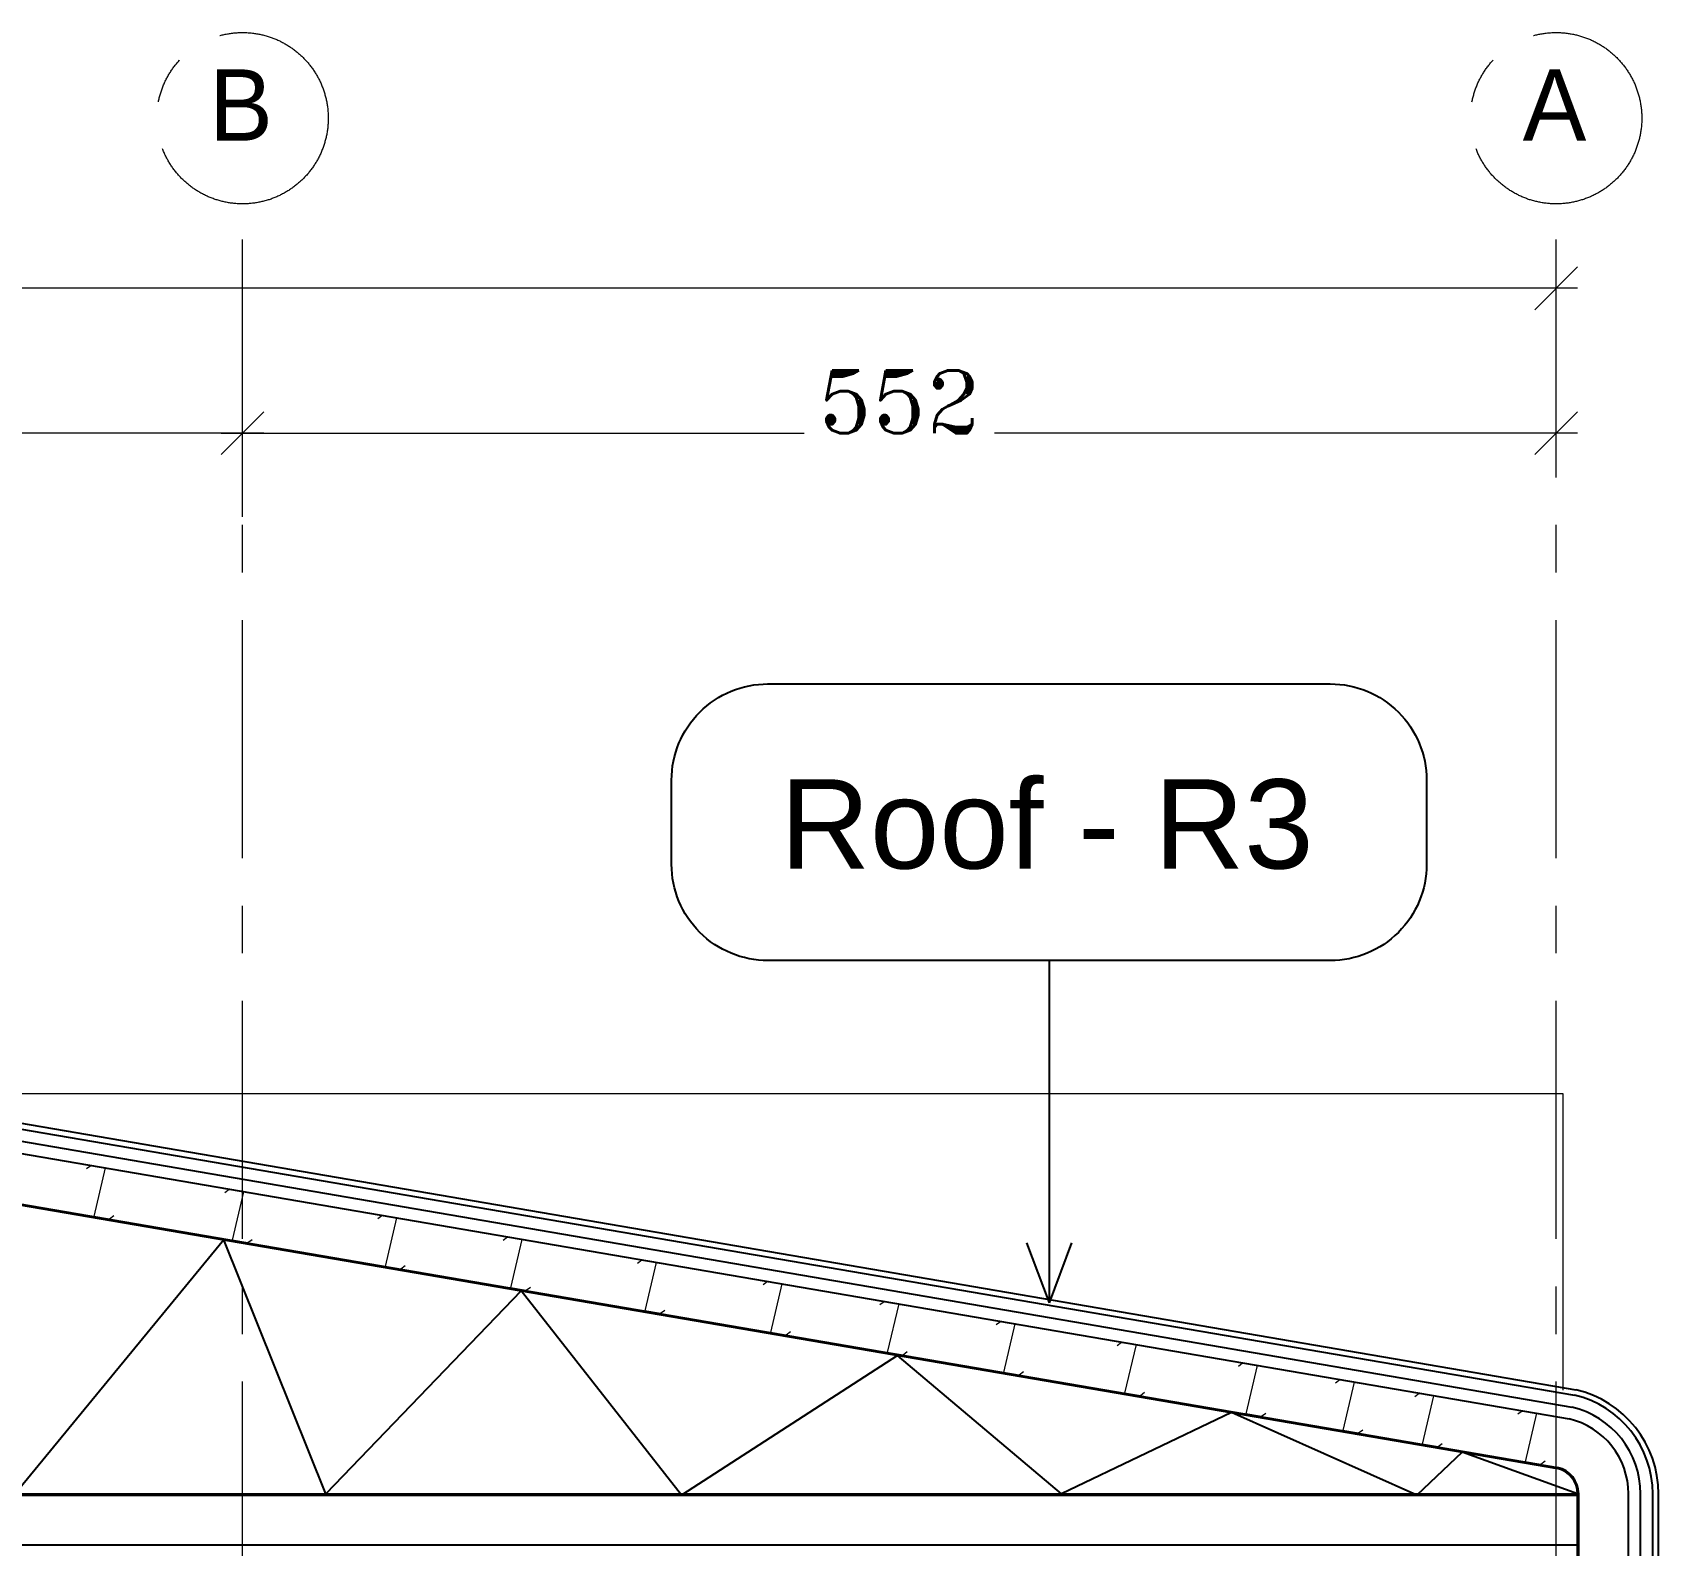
# Model space of a CAD drawing. Header units: millimetres. Extents: x -9083 to 924194, y -232449 to 321637.
# Drawn here: x 91707 to 98537, y 26099 to 32457 of the extents above; entities that cross this region are included whole.
import ezdxf
from ezdxf.enums import TextEntityAlignment as Align

# ---------------------------------------------------------------- set-up
doc = ezdxf.new("R2010")
doc.units = ezdxf.units.MM
doc.header["$LTSCALE"] = 400
doc.header["$MEASUREMENT"] = 0
doc.header["$PDMODE"] = 3
doc.linetypes.add('CENTER', pattern=[2, 1.25, -0.25, 0.25, -0.25])
doc.linetypes.add('CENTERX2', pattern=[4, 2.5, -0.5, 0.5, -0.5])
doc.layers.get('0').update_dxf_attribs({"lineweight": 0, "true_color": 0xff1414})
doc.layers.get('Defpoints').update_dxf_attribs({"color": 8, "lineweight": 5})
doc.layers.add('AXIES', color=7, linetype='CENTER', lineweight=0, true_color=0x949596)
for name, color, linetype, lineweight in [('AXIS DIMENSION', 8, 'Continuous', 5), ('DOOR', 1, 'Continuous', 5), ('ELEVATION 01', 4, 'Continuous', 25), ('ELEVATION 02', 3, 'Continuous', 18)]:
    doc.layers.add(name, color=color, linetype=linetype, lineweight=lineweight)
doc.layers.add('SS', color=1, linetype='Continuous')
doc.layers.add('Tag', color=2, linetype='Continuous')
doc.styles.add('25', font='arial.ttf', dxfattribs={"width": 0.95, "height": 0.25})
doc.styles.add('Name', font='arial.ttf', dxfattribs={"height": 0.25})
doc.styles.add('ROMANT', font='romant.shx')
doc.styles.get("Standard").update_dxf_attribs({"font": 'GOTHIC.TTF', "height": 220})
doc.linetypes.add('BATTING', pattern='A,0.0001,-0.1,[134,ltypeshp.shx,S=0.1,R=0,X=-0.1,Y=0],-0.2,[134,ltypeshp.shx,S=0.1,R=180,X=0.1,Y=0],-0.1', length=0.4001)
doc.dimstyles.new('AXIS DIMENSION', dxfattribs={"dimscale": 1.2, "dimtxt": 220, "dimasz": 150, "dimexe": 75, "dimexo": 200, "dimgap": 50, "dimtad": 0, "dimdec": 0, "dimlfac": 0.1, "dimzin": 0, "dimdsep": 46, "dimtxsty": 'ROMANT', "dimblk": 'OBLIQUE', "dimcen": 200, "dimdle": 75, "dimclrd": 17, "dimclre": 94, "dimclrt": 3, "dimadec": 0, "dimazin": 0, "dimtfac": 0.5, "dimtdec": 0, "dimtix": 1, "dimtofl": 0, "dimtmove": 2, "dimatfit": 2, "dimfxl": 100, "dimtvp": 0.5, "dimtolj": 1, "dimtzin": 0, "dimlwd": -1, "dimlwe": -1, "dimarcsym": 0})

# ---------------------------------------------------------------- blocks, each defined once
blk = doc.blocks.new('_Oblique')
at = {"color": 0, "linetype": 'ByBlock', "lineweight": -2}
blk.add_line((-0.5, -0.5), (0.5, 0.5), dxfattribs=at)
blk = doc.blocks.new('*D186')
at = {"layer": 'AXIS DIMENSION', "color": 94, "ltscale": 20, "transparency": 16777216}
for p, q in [((6281442.3, 840229), (6281442.3, 840352.9)), ((6286960.4, 840229), (6286960.4, 840352.9))]:
    blk.add_line(p, q, dxfattribs=at)
at = {"layer": 'AXIS DIMENSION', "color": 17, "ltscale": 20, "transparency": 16777216}
for p, q in [((6281352.3, 840262.9), (6283801.9, 840262.9)), ((6287050.4, 840262.9), (6284600.8, 840262.9))]:
    blk.add_line(p, q, dxfattribs=at)
at = {"layer": 'Defpoints', "color": 0, "ltscale": 20, "transparency": 16777216}
for p in [(6281442.3, 840262.9), (6281442.3, 839989), (6286960.4, 839989)]:
    blk.add_point(p, dxfattribs=at)
at = {"layer": 'AXIS DIMENSION', "color": 17, "ltscale": 20, "transparency": 16777216, "xscale": 179.9999999999999, "yscale": 179.9999999999999, "zscale": 179.9999999999999, "rotation": 180}
blk.add_blockref('_Oblique', (6281442.3, 840262.9), dxfattribs=at)
at = {"layer": 'AXIS DIMENSION', "color": 17, "ltscale": 20, "transparency": 16777216, "xscale": 179.9999999999999, "yscale": 179.9999999999999, "zscale": 179.9999999999999}
blk.add_blockref('_Oblique', (6286960.4, 840262.9), dxfattribs=at)
at = {"layer": 'AXIS DIMENSION', "color": 3, "ltscale": 20, "transparency": 16777216, "insert": (6284201.4, 840394.9), "char_height": 264, "attachment_point": 5, "style": 'ROMANT'}
blk.add_mtext('\\A1;552', dxfattribs=at)
blk = doc.blocks.new('*D187')
at = {"layer": 'AXIS DIMENSION', "color": 94, "ltscale": 20, "transparency": 16777216}
for p, q in [((6272496, 840502.9), (6272496, 840352.9)), ((6281442.3, 839910.9), (6281442.3, 840352.9))]:
    blk.add_line(p, q, dxfattribs=at)
at = {"layer": 'AXIS DIMENSION', "color": 17, "ltscale": 20, "transparency": 16777216}
for p, q in [((6272406, 840262.9), (6276569.7, 840262.9)), ((6281532.3, 840262.9), (6277368.6, 840262.9))]:
    blk.add_line(p, q, dxfattribs=at)
at = {"layer": 'Defpoints', "color": 0, "ltscale": 20, "transparency": 16777216}
for p in [(6272496, 840262.9), (6272496, 840262.9), (6281442.3, 839670.9)]:
    blk.add_point(p, dxfattribs=at)
at = {"layer": 'AXIS DIMENSION', "color": 17, "ltscale": 20, "transparency": 16777216, "xscale": 179.9999999999999, "yscale": 179.9999999999999, "zscale": 179.9999999999999, "rotation": 180}
blk.add_blockref('_Oblique', (6272496, 840262.9), dxfattribs=at)
at = {"layer": 'AXIS DIMENSION', "color": 17, "ltscale": 20, "transparency": 16777216, "xscale": 179.9999999999999, "yscale": 179.9999999999999, "zscale": 179.9999999999999}
blk.add_blockref('_Oblique', (6281442.3, 840262.9), dxfattribs=at)
at = {"layer": 'AXIS DIMENSION', "color": 3, "ltscale": 20, "transparency": 16777216, "insert": (6276969.2, 840394.9), "char_height": 264, "attachment_point": 5, "style": 'ROMANT'}
blk.add_mtext('\\A1;895', dxfattribs=at)
blk = doc.blocks.new('*D188')
at = {"layer": 'AXIS DIMENSION', "color": 94, "ltscale": 20, "transparency": 16777216}
for p, q in [((6272496, 840825.3), (6272496, 840961.8)), ((6286960.4, 840825.3), (6286960.4, 840961.8))]:
    blk.add_line(p, q, dxfattribs=at)
at = {"layer": 'AXIS DIMENSION', "color": 17, "ltscale": 20, "transparency": 16777216}
for p, q in [((6272406, 840871.8), (6279215.6, 840871.8)), ((6287050.4, 840871.8), (6280240.8, 840871.8))]:
    blk.add_line(p, q, dxfattribs=at)
at = {"layer": 'Defpoints', "color": 0, "ltscale": 20, "transparency": 16777216}
for p in [(6272496, 840871.8), (6272496, 840585.3), (6286960.4, 840585.3)]:
    blk.add_point(p, dxfattribs=at)
at = {"layer": 'AXIS DIMENSION', "color": 17, "ltscale": 20, "transparency": 16777216, "xscale": 179.9999999999999, "yscale": 179.9999999999999, "zscale": 179.9999999999999, "rotation": 180}
blk.add_blockref('_Oblique', (6272496, 840871.8), dxfattribs=at)
at = {"layer": 'AXIS DIMENSION', "color": 17, "ltscale": 20, "transparency": 16777216, "xscale": 179.9999999999999, "yscale": 179.9999999999999, "zscale": 179.9999999999999}
blk.add_blockref('_Oblique', (6286960.4, 840871.8), dxfattribs=at)
at = {"layer": 'AXIS DIMENSION', "color": 3, "ltscale": 20, "transparency": 16777216, "insert": (6279728.2, 841003.8), "char_height": 264, "attachment_point": 5, "style": 'ROMANT'}
blk.add_mtext('\\A1;1446', dxfattribs=at)
blk = doc.blocks.new('*U233')
for p in [(0.0065, -0.2348), (-0.0355, -0.7619), (0.0485, -0.7619)]:
    blk.add_line(p, (0.0065, -0.8743))
at = {"color": 0, "linetype": 'ByBlock'}
blk.add_lwpolyline([(-0.5185, -0.2348), (0.5315, -0.2348), (0.5315, -0.2348, 0.414214), (0.7113, -0.0551), (0.7113, 0.1021, 0.414214), (0.5315, 0.2819), (0.5315, 0.2819), (-0.5185, 0.2819), (-0.5185, 0.2819, 0.414214), (-0.6983, 0.1021), (-0.6983, -0.0551, 0.414214), (-0.5185, -0.2348), (-0.5185, -0.2348)], format="xyb", dxfattribs=at)
at = {"color": 0, "style": 'Name', "flags": 4}
blk.add_attdef('WNO', text='', height=0.3, dxfattribs=at).set_placement((0.0108, 0.0235), align=Align.MIDDLE)
blk = doc.blocks.new('CFVCVCVC')
at = {"layer": 'AXIES', "linetype": 'CENTERX2'}
for p, q in [((6281442.3, 825677.1), (6281442.3, 841226.6)), ((6286960.4, 825677.1), (6286960.4, 841226.6))]:
    blk.add_line(p, q, dxfattribs=at)
for centre in [(6281442.3, 841586.6), (6286960.4, 841586.6)]:
    blk.add_circle(centre, 360, dxfattribs=at)
for s, p in [('B', (6281301.8, 841492)), ('A', (6286819.9, 841492))]:
    blk.add_text(s, height=300, dxfattribs=at).set_placement(p)
at = {"layer": 'AXIS DIMENSION', "ltscale": 20}
for base, p1, p2, picture, middle in [((6272496, 840871.8), (6286960.4, 840585.3), (6272496, 840585.3), '*D188', (6279728.2, 841003.8)), ((6272496, 840262.9), (6281442.3, 839670.9), (6272496, 840262.9), '*D187', (6276969.2, 840394.9)), ((6281442.3, 840262.9), (6286960.4, 839989), (6281442.3, 839989), '*D186', (6284201.4, 840394.9))]:
    dim = blk.add_linear_dim(base=base, p1=p1, p2=p2, dimstyle='AXIS DIMENSION', dxfattribs=at)
    dim.commit()
    dim.dimension.update_dxf_attribs({"geometry": picture, "text_midpoint": middle})

msp = doc.modelspace()

# ---------------------------------------------------------------- linework, layer by layer
at = {"color": 85, "true_color": 0x58ba48}
for p, q in [((91933.51322, 27682.55706), (91951.32226, 27695.85352)), ((91951.32226, 27695.85352), (92012.17965, 27685.40987)), ((92012.17965, 27685.40987), (91964.21094, 27481.76566)), ((92514.77767, 27582.89235), (92532.58671, 27596.18881)), ((92532.58671, 27596.18881), (92593.44596, 27585.74569)), ((92593.44596, 27585.74569), (92545.47749, 27382.10252)), ((92030.33487, 27470.42815), (91964.21094, 27481.76566)), ((92048.14391, 27483.72461), (92030.33487, 27470.42815)), ((93156.85438, 27472.80065), (93174.66342, 27486.09711)), ((93174.66342, 27486.09711), (93235.52472, 27475.65458)), ((93235.52472, 27475.65458), (93187.55651, 27272.01255)), ((93683.96506, 27382.42125), (93701.7741, 27395.71771)), ((93701.7741, 27395.71771), (93762.63709, 27385.27566)), ((92611.60142, 27370.765), (92545.47749, 27382.10252)), ((92629.41046, 27384.06147), (92611.60142, 27370.765)), ((93762.63709, 27385.27566), (93714.66911, 27181.63457)), ((93253.68045, 27260.67504), (93187.55651, 27272.01255)), ((93271.48949, 27273.9715), (93253.68045, 27260.67504)), ((94248.01461, 27285.70823), (94265.82365, 27299.0047)), ((94265.82365, 27299.0047), (94326.68843, 27288.56317)), ((94326.68843, 27288.56317), (94278.72069, 27084.92308)), ((94775.72914, 27195.22529), (94793.53818, 27208.52176)), ((94793.53818, 27208.52176), (94854.20094, 27198.12132)), ((94854.20094, 27198.12132), (94806.43713, 26994.44156)), ((93780.79304, 27170.29705), (93714.66911, 27181.63457)), ((93798.60208, 27183.59352), (93780.79304, 27170.29705)), ((95266.68445, 27111.04516), (95284.49349, 27124.34162)), ((95284.49349, 27124.34162), (95345.36152, 27113.90103)), ((94344.84462, 27073.58556), (94278.72069, 27084.92308)), ((94362.65366, 27086.88203), (94344.84462, 27073.58556)), ((95345.36152, 27113.90103), (95297.3942, 26910.26275)), ((94872.56106, 26983.10404), (94806.43713, 26994.44156)), ((94890.3701, 26996.40051), (94872.56106, 26983.10404)), ((95754.92639, 27027.33026), (95772.73543, 27040.62673)), ((95772.73543, 27040.62673), (95833.60502, 27030.18658)), ((95833.60502, 27030.18658), (95785.63791, 26826.54917)), ((95381.32717, 26912.2217), (95363.51814, 26898.92523)), ((96263.74472, 26940.0873), (96281.55376, 26953.38376)), ((96281.55376, 26953.38376), (96342.42498, 26942.94409)), ((96342.42498, 26942.94409), (96294.45808, 26739.30758)), ((95363.51814, 26898.92523), (95297.3942, 26910.26275)), ((96772.56306, 26852.84434), (96790.3721, 26866.1408)), ((96790.3721, 26866.1408), (96851.24516, 26855.70249)), ((96851.24516, 26855.70249), (96803.27825, 26652.06599)), ((95851.76184, 26815.21165), (95785.63791, 26826.54917)), ((95869.57088, 26828.50812), (95851.76184, 26815.21165)), ((97180.29766, 26782.93338), (97198.1067, 26796.22985)), ((97198.1067, 26796.22985), (97258.98123, 26785.79264)), ((97258.98123, 26785.79264), (97211.01433, 26582.15614)), ((96360.58201, 26727.97006), (96294.45808, 26739.30758)), ((96378.39105, 26741.26653), (96360.58201, 26727.97006)), ((97514.21591, 26725.67912), (97532.02495, 26738.97559)), ((97532.02495, 26738.97559), (97592.65418, 26728.35332)), ((97592.65418, 26728.35332), (97544.68783, 26524.71914)), ((96869.40219, 26640.72847), (96803.27825, 26652.06599)), ((96887.21123, 26654.02494), (96869.40219, 26640.72847)), ((97946.163, 26651.61665), (97963.97204, 26664.91311)), ((97963.97204, 26664.91311), (98024.84883, 26654.47506)), ((98024.84883, 26654.47506), (97976.88266, 26450.84163)), ((97277.13826, 26570.81862), (97211.01433, 26582.15614)), ((97294.9473, 26584.11508), (97277.13826, 26570.81862)), ((97611.05771, 26513.56526), (97544.68783, 26524.71914)), ((97628.86675, 26526.86172), (97611.05771, 26513.56526)), ((98043.00637, 26439.50395), (97976.88266, 26450.84163)), ((98060.81541, 26452.80041), (98043.00637, 26439.50395))]:
    msp.add_line(p, q, dxfattribs=at)
at = {"layer": 'ELEVATION 01'}
for p, q in [((91013.21302, 27959.99622), (98184.8287, 26730.33731)), ((91018.71567, 27983.35689), (98190.33135, 26753.69798)), ((90989.82679, 27860.71337), (98161.44247, 26631.05446)), ((90941.09293, 27652.12419), (98112.32997, 26422.55446)), ((90942.23167, 27656.99279), (98113.47635, 26427.42127)), ((92510.43581, 27383.04697), (91633.76244, 26315.68541)), ((92939.13761, 26315.68541), (92510.43581, 27383.04697)), ((93759.40718, 27168.90018), (92939.13761, 26315.68541)), ((94433.23779, 26310.68541), (93759.40718, 27168.90018)), ((95339.77874, 26897.932), (94433.23779, 26310.68541)), ((96029.56782, 26315.68541), (95339.77874, 26897.932)), ((96742.96556, 26657.34366), (96029.56782, 26315.68541)), ((97522.14374, 26310.68541), (96742.96556, 26657.34366)), ((97712.83994, 26491.05043), (97522.14374, 26310.68541)), ((98196.95061, 26315.68541), (97712.83994, 26491.05043)), ((83582.94644, 26315.68541), (98196.95061, 26315.68541)), ((83582.94644, 26310.68541), (98196.95061, 26310.68541)), ((98196.95061, 25995.41766), (98196.95061, 26315.68541)), ((98201.95061, 25995.41766), (98201.95061, 26315.68541)), ((98411.15679, 25645.74866), (98411.15679, 26315.68541)), ((98513.15679, 25645.74866), (98513.15679, 26315.68541)), ((98537.15679, 25645.74866), (98537.15679, 26315.68541)), ((83582.94644, 26101.47923), (98196.95061, 26101.47923))]:
    msp.add_line(p, q, dxfattribs=at)
for radius in [426, 450, 324, 109.79382, 114.79382]:
    msp.add_arc((98087.15679, 26315.68541), radius, 0, 76.745503057, dxfattribs=at)
at = {"layer": 'ELEVATION 02'}
for p, q in [((98137.17049, 27996.47185), (83612.74023, 27996.47185)), ((98137.17049, 26752.03388), (98137.17049, 27996.47185))]:
    msp.add_line(p, q, dxfattribs=at)
at = {"layer": 'SS', "color": 8, "linetype": 'BATTING', "ltscale": 0.2}
for p, q in [((91001.51991, 27910.3548), (98173.13559, 26680.69588)), ((98462.15679, 25645.74866), (98462.15679, 26315.68541))]:
    msp.add_line(p, q, dxfattribs=at)
msp.add_arc((98087.15679, 26315.68541), 375, 0, 76.745503057, dxfattribs=at)

# ---------------------------------------------------------------- block references
at = {"layer": 'DOOR'}
msp.add_blockref('CFVCVCVC', (-6188853.25937, -809489.59776), dxfattribs=at)
at = {"layer": 'Tag'}
ref = msp.add_blockref('*U233', (95991.78604, 29085.44588), dxfattribs=dict(at, xscale=-2250, yscale=2250, zscale=2250))
ref.add_attrib('WNO', 'Roof - R3', dxfattribs={"layer": '0', "color": 0, "height": 375, "style": '25', "flags": 4}).set_placement((95967.47431, 29138.34795), align=Align.MIDDLE)

doc.saveas('drawing.dxf')
